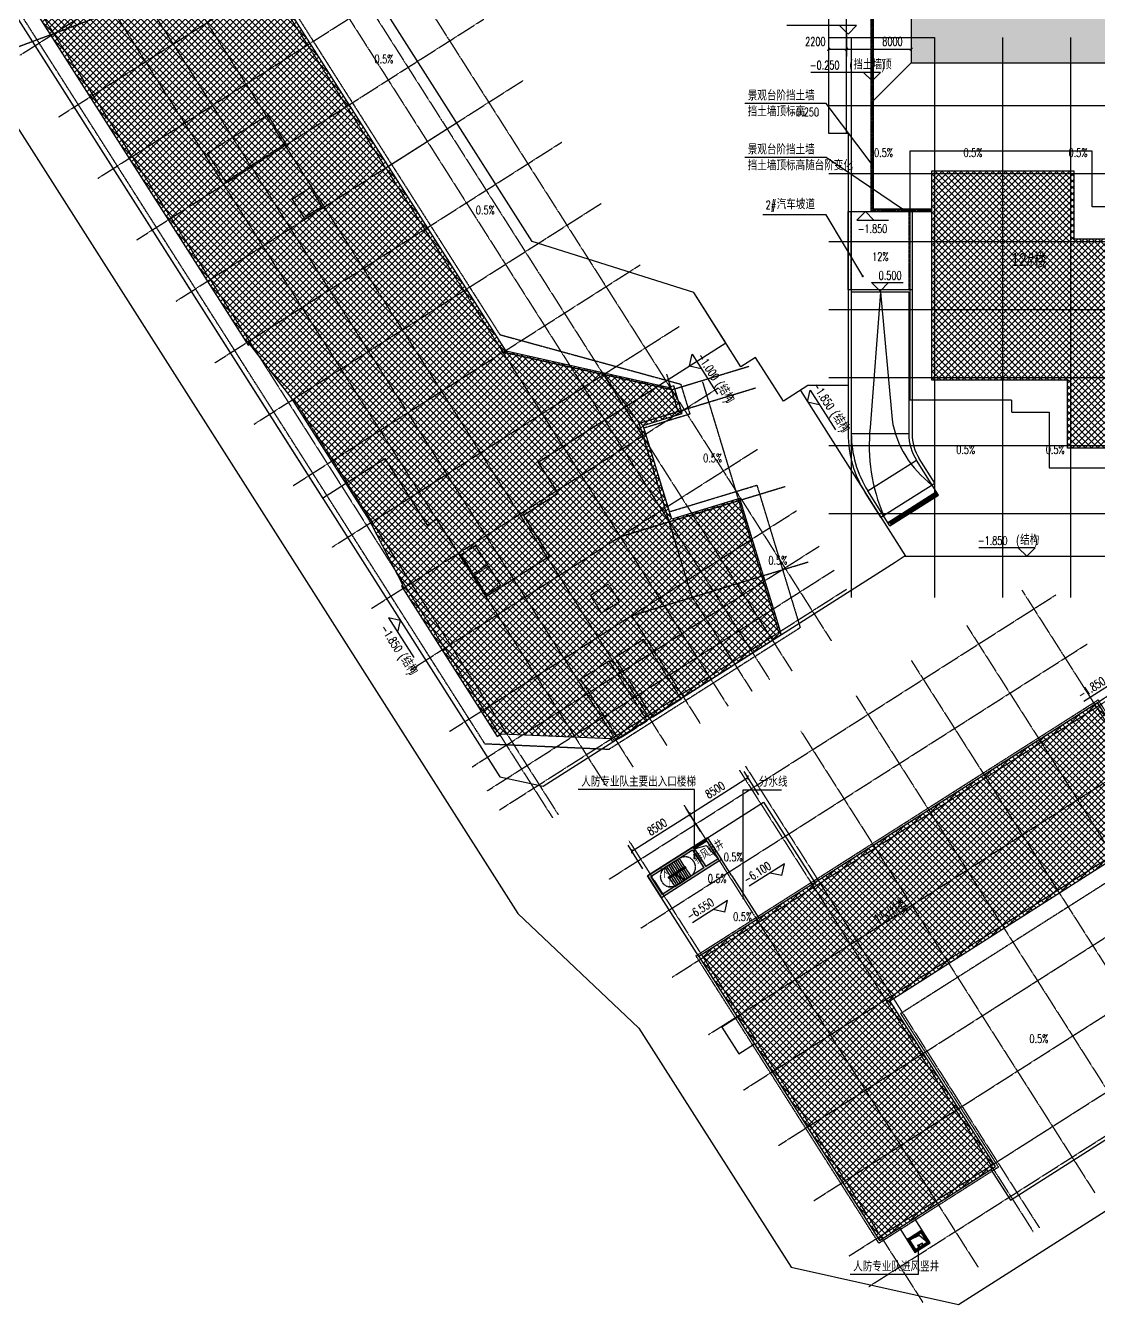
# Model space of a CAD drawing. Extents: x -46296 to 410892, y -135666 to 238728.
# Drawn here: x 142911 to 275493, y -67731 to 90314 of the extents above; entities that cross this region are included whole.
import ezdxf

# ---------------------------------------------------------------- set-up
doc = ezdxf.new("R2010")
doc.units = 0
doc.header["$LTSCALE"] = 10
doc.header["$MEASUREMENT"] = 0
doc.linetypes.add('DASH', pattern=[0.35, 0.25, -0.1])
doc.linetypes.add('DOTE', pattern=[2.42, 2, -0.2, 0.02, -0.2])
for name, color, linetype in [('0 @ 1', 7, 'Continuous'), ('01-标注_尺寸', 124, 'Continuous'), ('01-标注_标高', 200, 'Continuous'), ('01-标注_符号', 200, 'Continuous'), ('02-TEXT_房间', 7, 'Continuous'), ('02-TEXT_标注', 130, 'Continuous'), ('05-填充_天正', 26, 'Continuous'), ('A-E_楼梯', 171, 'Continuous'), ('A-O_分水线', 127, 'Continuous'), ('A-TECH_结构', 21, 'Continuous'), ('A_AXIS-轴线', 36, 'DOTE'), ('A_STR-砼墙', 51, 'Continuous'), ('A_STR-砼柱', 51, 'Continuous'), ('M-建筑 地下室轮廓', 3, 'DASH'), ('PUB_HATCH', 8, 'Continuous'), ('看线', 241, 'Continuous')]:
    doc.layers.add(name, color=color, linetype=linetype)
doc.styles.add('_TCH_DIM', font='SIMPLEX', dxfattribs={"bigfont": 'GBCBIG'})
doc.styles.add('_TCH_DIM_T3', font='SIMPLEX', dxfattribs={"width": 0.705882, "bigfont": 'GBCBIG'})
doc.styles.add('_TCH_SPACE', font='ros.shx', dxfattribs={"width": 0.75, "height": 5, "bigfont": 'jd.shx'})
doc.styles.add('Arial', font='arial.ttf', dxfattribs={"width": 0.75, "height": 2.5})
doc.dimstyles.new('_TCH_ARCH&&350', dxfattribs={"dimtxt": 1041.25, "dimasz": 350, "dimexe": 875, "dimexo": 1050, "dimgap": 350, "dimtad": 1, "dimdec": 0, "dimzin": 0, "dimdsep": 46, "dimtxsty": '_TCH_DIM_T3', "dimblk": 'ARCHTICK', "dimcen": 0.09, "dimclrt": 7, "dimazin": 2, "dimtfac": 1, "dimtdec": 0, "dimtix": 1, "dimtmove": 2, "dimatfit": 3, "dimfxl": 0, "dimtolj": 1, "dimtzin": 0, "dimarcsym": 0})
pattern_1 = [(45, (0, 0), (-392.8862, 392.8862), []), (135, (0, 0), (-392.8862, -392.8862), [])]

# ---------------------------------------------------------------- blocks, each defined once
blk = doc.blocks.new('104 轴线$0$A$C769971AC')
for points in [[(-8100, 0), (-5500, 0), (-5500, -2600), (-8100, -2600)], [(0, 0), (8750, 0), (8750, -4200), (0, -4200)], [(-79600, -4400), (-75400, -4400), (-75400, -13200), (-79600, -13200)], [(-69200, -4800), (-66450, -4800), (-66450, -7400), (-69200, -7400)], [(8750, -5000), (0, -5000), (0, -9200), (8750, -9200)], [(-20900, -11300), (-18100, -11300), (-18100, -13400), (-20900, -13400)], [(-17900, -11300), (-15100, -11300), (-15100, -13400), (-17900, -13400)]]:
    blk.add_lwpolyline(points, close=True)
blk = doc.blocks.new('104 轴线')
for p, q in [((-209580, 103971), (-138782, -7334)), ((-214727, 100698), (-143645, -11054)), ((-217174, 99141), (-146376, -12164)), ((-222323, 95870), (-151523, -15438)), ((-239072, 65001), (-196208, 92265)), ((-229915, 91037), (-159117, -20268)), ((-234091, 88380), (-163293, -22925)), ((-237509, 86207), (-166711, -25099)), ((-234242, 57407), (-191378, 84671)), ((-244006, 82074), (-173208, -29231)), ((-229411, 49813), (-186548, 77078)), ((-224581, 42219), (-181717, 69484)), ((-139073, 67200), (-126000, 67200)), ((-136300, 67200), (-136300, -2001)), ((-126000, 67200), (-126000, -2001)), ((-117600, 67200), (-117600, -2001)), ((-109200, 67200), (-109200, -2001)), ((-219751, 34625), (-176887, 61890)), ((-139073, 58800), (13400, 58800)), ((-214921, 27031), (-172057, 54296)), ((-139073, 50400), (13400, 50400)), ((-210090, 19437), (-167227, 46702)), ((-139073, 42000), (13400, 42000)), ((-205260, 11843), (-162396, 39108)), ((-139073, 33600), (13400, 33600)), ((-200430, 4249), (-157566, 31514)), ((-157699, 21012), (-159093, 25597)), ((-158511, 23683), (-148966, 26585)), ((-195599, -3345), (-152736, 23920)), ((-162507, 19550), (-148156, 23913)), ((-145248, -6279), (-154653, 24656)), ((-139073, 25200), (13400, 25200)), ((-205196, 22550), (-172533, -28802)), ((-155969, -1954), (-162507, 19550)), ((-190769, -10938), (-147905, 16326)), ((-139073, 16800), (13400, 16800)), ((-164865, 5538), (-144456, 11743)), ((-185939, -18532), (-143075, 8732)), ((-139073, 8400), (13400, 8400)), ((-158456, -48930), (-73109, 5398)), ((-183148, -22920), (-140284, 4344)), ((-163452, -4229), (-141618, 2409)), ((-153945, -56016), (-61764, 2663)), ((-181272, -25869), (-138409, 1395)), ((-179767, -28236), (-136903, -972)), ((-115209, -1092), (-78883, -58157)), ((-166188, -36782), (-111041, -1677)), ((-155969, -1954), (-148582, -13568)), ((-163452, -4229), (-154940, -17612)), ((-149616, -62863), (-57436, -4184)), ((-149595, -62849), (-57415, -4171)), ((-122042, -5442), (-85716, -62507)), ((-162322, -42856), (-107174, -7751)), ((-145267, -69696), (-53086, -11017)), ((-145246, -69682), (-53065, -11004)), ((-128875, -9791), (-92549, -66856)), ((-135708, -14141), (-99382, -71206)), ((-142541, -18490), (-106215, -75556)), ((-140917, -76529), (-48736, -17850)), ((-140896, -76515), (-48715, -17837)), ((-150133, -23323), (-113808, -80389)), ((-149374, -22840), (-113048, -79905)), ((-136567, -83362), (-44387, -24683)), ((-136546, -83348), (-44366, -24670)), ((-156966, -27673), (-120641, -84738)), ((-134130, -87144), (-41949, -28466)), ((-163799, -32023), (-127474, -89088))]:
    blk.add_line(p, q)
for points in [[(-210236, 76869), (-239686, 65882)], [(-205387, 47258), (-203193, 48653), (-201798, 46460), (-201966, 46352), (-201778, 46057), (-203804, 44769), (-205387, 47258)], [(-158511, 23683), (-179356, 28320)], [(-166936, 25554), (-162507, 19550)], [(-184527, 3284), (-181414, -1610), (-179642, -483), (-182755, 4411), (-184527, 3284)], [(-168544, -1720), (-166351, -325), (-164955, -2519), (-167149, -3914), (-168544, -1720)]]:
    blk.add_lwpolyline(points)
at = {"layer": 'Defpoints'}
blk.add_lwpolyline([(13135, -2670), (19996, 9914), (18926, 200140), (-165691, 199501, 0.0648429), (-234306, 190322, 0.0648942), (-298282, 163874), (-300993, 152958), (-177498, -41043), (-162540, -55229), (-143745, -84755), (-123037, -89354), (13135, -2670)], format="xyb", close=True, dxfattribs=at)
at = {"rotation": 302.4591234524622}
blk.add_blockref('104 轴线$0$A$C769971AC', (-162003, -7159), dxfattribs=at)
blk = doc.blocks.new('_ArchTick')
at = {"color": 0, "linetype": 'ByBlock', "const_width": 0.4}
blk.add_lwpolyline([(-0.5, -0.5), (0.5, 0.5)], dxfattribs=at)
blk = doc.blocks.new('*D2027')
at = {"layer": '01-标注_尺寸', "color": 0, "lineweight": -2, "transparency": 16777216}
for p, q in [((244357, 89136), (244357, 86508)), ((252356, 89136), (252356, 86508)), ((244357, 87383), (252356, 87383))]:
    blk.add_line(p, q, dxfattribs=at)
at = {"layer": 'Defpoints', "color": 0, "transparency": 16777216}
for p in [(244357, 90186), (252356, 90186), (252356, 87383)]:
    blk.add_point(p, dxfattribs=at)
at = {"layer": '01-标注_尺寸', "color": 0, "lineweight": -2, "transparency": 16777216, "xscale": 350, "yscale": 350, "zscale": 350, "rotation": 180}
blk.add_blockref('_ArchTick', (244357, 87383), dxfattribs=at)
at = {"layer": '01-标注_尺寸', "color": 0, "lineweight": -2, "transparency": 16777216, "xscale": 350, "yscale": 350, "zscale": 350}
blk.add_blockref('_ArchTick', (252356, 87383), dxfattribs=at)
at = {"layer": '01-标注_尺寸', "color": 7, "transparency": 16777216, "insert": (250038, 88345), "char_height": 1041.2, "attachment_point": 5, "style": '_TCH_DIM_T3'}
blk.add_mtext('\\A1;8000', dxfattribs=at)
blk = doc.blocks.new('*D2028')
at = {"layer": '01-标注_尺寸', "color": 0, "lineweight": -2, "transparency": 16777216}
for p, q in [((242156, 89136), (242156, 86508)), ((244357, 89136), (244357, 86508)), ((242156, 87383), (244357, 87383))]:
    blk.add_line(p, q, dxfattribs=at)
at = {"layer": 'Defpoints', "color": 0, "transparency": 16777216}
for p in [(242156, 90186), (244357, 90186), (244357, 87383)]:
    blk.add_point(p, dxfattribs=at)
at = {"layer": '01-标注_尺寸', "color": 0, "lineweight": -2, "transparency": 16777216, "xscale": 350, "yscale": 350, "zscale": 350, "rotation": 180}
blk.add_blockref('_ArchTick', (242156, 87383), dxfattribs=at)
at = {"layer": '01-标注_尺寸', "color": 0, "lineweight": -2, "transparency": 16777216, "xscale": 350, "yscale": 350, "zscale": 350}
blk.add_blockref('_ArchTick', (244357, 87383), dxfattribs=at)
at = {"layer": '01-标注_尺寸', "color": 7, "transparency": 16777216, "insert": (240511, 88345), "char_height": 1041.2, "attachment_point": 5, "style": '_TCH_DIM_T3'}
blk.add_mtext('\\A1;2200', dxfattribs=at)
blk = doc.blocks.new('*D2039')
at = {"layer": '01-标注_尺寸', "color": 0, "lineweight": -2, "transparency": 16777216}
for p, q in [((217829, -11729), (225000, -7164)), ((226375, -9325), (224530, -6426)), ((219204, -13890), (217359, -10991))]:
    blk.add_line(p, q, dxfattribs=at)
at = {"layer": 'Defpoints', "color": 0, "transparency": 16777216}
for p in [(225000, -7164), (226939, -10211), (219768, -14775)]:
    blk.add_point(p, dxfattribs=at)
at = {"layer": '01-标注_尺寸', "color": 0, "lineweight": -2, "transparency": 16777216, "xscale": 350, "yscale": 350, "zscale": 350}
for p, rotation in [((225000, -7164), 32.47874068059249), ((217829, -11729), 212.4787406805925)]:
    blk.add_blockref('_ArchTick', p, dxfattribs=dict(at, rotation=rotation))
at = {"layer": '01-标注_尺寸', "color": 7, "transparency": 16777216, "insert": (220947, -8712), "char_height": 1041.2, "attachment_point": 5, "rotation": 32.47874, "style": '_TCH_DIM_T3'}
blk.add_mtext('\\A1;8500', dxfattribs=at)
blk = doc.blocks.new('*D2040')
at = {"layer": '01-标注_尺寸', "color": 0, "lineweight": -2, "transparency": 16777216}
for p, q in [((225000, -7164), (232170, -2600)), ((233546, -4761), (231700, -1862)), ((226375, -9325), (224530, -6426))]:
    blk.add_line(p, q, dxfattribs=at)
at = {"layer": 'Defpoints', "color": 0, "transparency": 16777216}
for p in [(232170, -2600), (234109, -5647), (226939, -10211)]:
    blk.add_point(p, dxfattribs=at)
at = {"layer": '01-标注_尺寸', "color": 0, "lineweight": -2, "transparency": 16777216, "xscale": 350, "yscale": 350, "zscale": 350}
for p, rotation in [((232170, -2600), 32.47874068059253), ((225000, -7164), 212.4787406805925)]:
    blk.add_blockref('_ArchTick', p, dxfattribs=dict(at, rotation=rotation))
at = {"layer": '01-标注_尺寸', "color": 7, "transparency": 16777216, "insert": (228118, -4148), "char_height": 1041.2, "attachment_point": 5, "rotation": 32.47874, "style": '_TCH_DIM_T3'}
blk.add_mtext('\\A1;8500', dxfattribs=at)
blk = doc.blocks.new('_FZH')
blk.add_lwpolyline([(-0.5, -0.5), (0.5, -0.5), (0.5, 0.5), (-0.5, 0.5)], close=True)
at = {"layer": 'PUB_HATCH'}
blk.add_solid([(-0.5, -0.5), (0.5, -0.5), (-0.5, 0.5), (0.5, 0.5)], dxfattribs=at)

msp = doc.modelspace()

# ---------------------------------------------------------------- hatches: boundary and pattern name
at = {"layer": '05-填充_天正'}
h = msp.add_hatch(dxfattribs=at)
h.set_pattern_fill('ANSI37', color=256, scale=350)
h.set_pattern_definition(pattern_1)
h.paths.add_polyline_path([(143001.2, 93888.2), (170405.3, 50827.8), (170599.6, 50951.4), (175676.6, 44344), (176079.2, 43770.5), (185364.1, 29173.2), (185712.9, 28565.4), (189545, 21166.1), (189350.7, 21042.5), (201184.9, 2437.3), (201709.9, 2771.3), (215206.6, 2192.9), (215458, 1797.7), (236304.8, 15057.7), (236063.3, 15852.2), (231193.2, 31870.4), (230631.7, 31699.7), (230619.2, 31695.9), (222773.8, 29310.6), (219248.2, 40906.5), (224057.4, 42366.5), (223012.1, 45805), (222341, 45601), (202300.9, 50058.8), (168361.5, 103417), (167596.2, 103129.4), (143778.3, 94180.2)])
h = msp.add_hatch(dxfattribs=at)
h.set_pattern_fill('ANSI37', color=256, scale=350)
h.set_pattern_definition(pattern_1)
h.paths.add_polyline_path([(254906.4, 72372.8), (272456.4, 72372.8), (272456.4, 63972.8), (289206.4, 63972.8), (289206.4, 38072.8), (271656.4, 38072.8), (271656.4, 46472.8), (254906.4, 46472.8)])
h = msp.add_hatch(dxfattribs=at)
h.set_pattern_fill('ANSI37', color=256, scale=350)
h.set_pattern_definition(pattern_1)
edge = h.paths.add_edge_path()
edge.add_line((275585.1, 6293.3), (275370.3, 6630.8))
edge.add_line((275370.3, 6630.8), (226104.8, -24729.7))
edge.add_line((226104.8, -24729.7), (248443.8, -59822.9))
edge.add_line((248443.8, -59822.9), (262784.7, -50694))
edge.add_line((262784.7, -50694), (249734.6, -30192.9))
edge.add_line((249734.6, -30192.9), (284659, -7961.3))
edge.add_line((284659, -7961.3), (275388.4, 6642.3))
for points in [[(227099.9, -10464), (227191.9, -10049.8), (225293.8, -11258), (225401.2, -11426.8), (225581.4, -11430.6)], [(227191.9, -10049.8), (227099.9, -10464), (228496.1, -12657.3), (228910.3, -12749.3)], [(225401.2, -11426.8), (225293.8, -11258), (219768.3, -14775.3), (220182.5, -14867.3), (225328.4, -11591.7)], [(225401.2, -11426.8), (225328.4, -11591.7), (226724.5, -13785), (226904.8, -13788.8), (226977.6, -13623.9), (225581.4, -11430.6)], [(226904.8, -13788.8), (226724.5, -13785), (221578.7, -17060.6), (221486.7, -17474.8), (227012.2, -13957.5)], [(228910.3, -12749.3), (228496.1, -12657.3), (226977.6, -13623.9), (226904.8, -13788.8), (227012.2, -13957.5)], [(220182.5, -14867.3), (219768.3, -14775.3), (221486.7, -17474.8), (221578.7, -17060.6)], [(252689.6, -61090.9), (252900.5, -60956.6), (252148.7, -59775.6), (251937.8, -59909.8)], [(252014.4, -59564.7), (252148.7, -59775.6), (253582.8, -58862.7), (253659.4, -58517.6)], [(254468.8, -60254.6), (254334.6, -60043.7), (252900.5, -60956.6), (253034.7, -61167.5)], [(254334.6, -60043.7), (254545.5, -59909.5), (253659.4, -58517.6), (253582.8, -58862.7)]]:
    msp.add_hatch(color=256, dxfattribs=at).paths.add_polyline_path(points)
at = {"layer": 'A-TECH_结构'}
h = msp.add_hatch(dxfattribs=at)
h.set_pattern_fill('ANSI31', color=256, scale=100, angle=77.362729)
h.set_pattern_definition([(122.362729, (1016600.91, 43003.98), (-134.092363, -84.975294), [])])
h.paths.add_polyline_path([(255732.4, 32298.2), (255464.7, 32720.5), (249509.8, 28946.8), (249777.4, 28524.5)])
at = {"layer": '看线'}
h = msp.add_hatch(dxfattribs=at)
h.set_pattern_fill('砂灰土', color=256, scale=500)
h.set_pattern_definition([(37.5, (0, 0), (-62.9934, 1926.824), [0, -1520, 0, -1700, 0, -1625]), (7.5, (0, 0), (1769.777, 2822.146), [0, -820, 0, -1370, 0, -525]), (327.5, (-1230, 0), (3114.142, 5.659), [0, -500, 0, -1800, 0, -2350]), (317.5, (-1230, 0), (3006.127, 877.676), [0, -250, 0, -1180, 0, -1350])])
h.paths.add_polyline_path([(240808.3, 115942.5), (252356.4, 109930.9), (252356.4, 85722.8), (342456.4, 85722.8), (342456.4, 149322.8), (325467.5, 149322.8), (272530.4, 176880.1)])
h = msp.add_hatch(dxfattribs=at)
h.set_pattern_fill('ANSI31', color=256, scale=100)
h.set_pattern_definition([(45, (0, 0), (-112.2532, 112.2532), [])])
h.paths.add_polyline_path([(227627.7, 119534.7), (227317.3, 119696.3), (225424, 116059.3), (247356.4, 104642), (247356.4, 67326.8), (254906.4, 67326.8), (254906.4, 67626.8), (247656.4, 67626.8), (247656.4, 104824.1), (225872.9, 116163.9)])

# ---------------------------------------------------------------- linework, layer by layer
at = {"layer": '01-标注_标高'}
for p, q in [((245606.8, 90303.9), (236986.7, 90303.9)), ((244556.8, 89253.9), (243506.8, 90303.9)), ((244556.8, 89253.9), (245606.8, 90303.9)), ((248568.8, 84531.1), (239948.8, 84531.1)), ((247518.8, 83481.1), (246468.8, 84531.1)), ((247518.8, 83481.1), (248568.8, 84531.1)), ((246693.6, 67326.8), (245643.6, 66276.8)), ((246693.6, 67326.8), (247743.6, 66276.8)), ((245643.6, 66276.8), (249565.3, 66276.8)), ((248506.5, 57494.7), (247456.5, 58544.7)), ((247456.5, 58544.7), (251378.2, 58544.7)), ((248506.5, 57494.7), (249556.5, 58544.7)), ((224947.1, 48247.3), (225269.6, 49696.8)), ((225269.6, 49696.8), (228403.8, 44769.3)), ((224947.1, 48247.3), (226396.6, 47924.9)), ((239549.3, 43826), (239871.7, 45275.5)), ((239871.7, 45275.5), (243005.9, 40348.1)), ((239549.3, 43826), (240998.8, 43503.6)), ((267692.7, 25772.8), (260708.1, 25772.8)), ((266642.7, 24722.8), (265592.7, 25772.8)), ((266642.7, 24722.8), (267692.7, 25772.8)), ((189200.8, 16806.4), (187751.3, 17128.9)), ((187751.3, 17128.9), (190885.5, 12201.4)), ((189200.8, 16806.4), (188878.3, 15357)), ((279569, 10548.2), (273676.9, 6797.6)), ((236681.9, -13287.6), (232348.8, -16045.9)), ((236360, -14737.2), (236681.9, -13287.6)), ((236360, -14737.2), (234910.4, -14415.3)), ((229642.5, -17793.9), (225309.4, -20552.2)), ((229320.6, -19243.5), (227871, -18921.6)), ((229320.6, -19243.5), (229642.5, -17793.9))]:
    msp.add_line(p, q, dxfattribs=at)
at = {"layer": '01-标注_符号'}
for p, q in [((241844.1, 80693.4), (231789.6, 80693.4)), ((247543.5, 73133.1), (241844.1, 80693.4)), ((241844.1, 74027.4), (231789.6, 74027.4)), ((251281.4, 67626.8), (241844.1, 74027.4)), ((241844.1, 66908.2), (234003.4, 66908.2)), ((246361.1, 59347.9), (241844.1, 66908.2)), ((225583, -4099.4), (211210.9, -4099.4)), ((225583, -12575.7), (225583, -4099.4)), ((231610.4, -17550.2), (231610.4, -4123.4)), ((231610.4, -4123.4), (236328.5, -4123.4)), ((253230, -60429.7), (253230, -64015.8)), ((253230, -64015.8), (244816.1, -64015.8))]:
    msp.add_line(p, q, dxfattribs=at)
for points in [[(187030.4, 87009.5, 0, 0, 0), (182951.2, 93919.3, 280, 0, 0), (182417.4, 94823.5, 0, 0, 0)], [(248956, 75495.6, 0, 0, 0), (248956, 79372.8, 280, 0, 0), (248956, 80422.8, 0, 0, 0)], [(260013.2, 75495.6, 0, 0, 0), (260013.2, 79372.8, 280, 0, 0), (260013.2, 80422.8, 0, 0, 0)], [(272996, 75495.6, 0, 0, 0), (272996, 79372.8, 280, 0, 0), (272996, 80422.8, 0, 0, 0)], [(199958.4, 66684.7, 0, 0, 0), (204487.4, 60061, 280, 0, 0), (205080.1, 59194.2, 0, 0, 0)], [(248478.6, 62639, 0, 0, 0), (248478.6, 63889.5, 280, 0, 0), (248478.6, 64939.5, 0, 0, 0)], [(229338.4, 37079.8, 0, 0, 0), (235962.1, 41608.8, 280, 0, 0), (236828.9, 42201.5, 0, 0, 0)], [(259114.5, 37023.3, 0, 0, 0), (259114.5, 29673.3, 280, 0, 0), (259114.5, 28623.3, 0, 0, 0)], [(270170.7, 37023.3, 0, 0, 0), (270170.7, 29673.3, 280, 0, 0), (270170.7, 28623.3, 0, 0, 0)], [(237388.9, 24423.2, 0, 0, 0), (244012.6, 28952.2, 280, 0, 0), (244879.3, 29544.9, 0, 0, 0)], [(231877.1, -12252.4, 0, 0, 0), (234731.3, -10446.5, 280, 0, 0), (235618.6, -9885.1, 0, 0, 0)], [(222180, -14336.6, 0, 0, 0), (224769.9, -12688.1, 0, 0, 0), (225494.8, -13826.9, 0, 0, 0), (224870.5, -14224.3, 240, 0, 0), (224111.3, -14707.6, 0, 0, 0)], [(222905, -15475.5, 0, 0, 0), (223132.8, -15330.5, 240, 0, 0), (223892, -14847.2, 0, 0, 0)], [(226920.2, -15303.3, 0, 0, 0), (224626.8, -16889.5, 280, 0, 0), (223763.2, -17486.8, 0, 0, 0)], [(230058.3, -20021.3, 0, 0, 0), (227764.9, -21607.5, 280, 0, 0), (226901.3, -22204.8, 0, 0, 0)], [(231720.3, -34016.8, 0, 0, 0), (230876.7, -34553.8, 280, 0, 0), (229991, -35117.7, 0, 0, 0)], [(268342.3, -35733.7, 0, 0, 0), (271244.4, -40565.8, 280, 0, 0), (271785, -41466, 0, 0, 0)], [(253242.5, -57864.1, 0, 0, 0), (252623.8, -58258, 280, 0, 0), (251738, -58821.8, 0, 0, 0)]]:
    msp.add_lwpolyline(points, format="xyseb", dxfattribs=at)
at = {"layer": '01-标注_符号', "const_width": 140}
for points in [[(247585.6, 73077.2, 1), (247501.3, 73189, 1)], [(251339.3, 67587.5, 1), (251223.5, 67666.1, 1)], [(246397, 59287.8, 1), (246325.2, 59408, 1)], [(225583, -12645.7, 1), (225583, -12505.7, 1)], [(231610.4, -17620.2, 1), (231610.4, -17480.2, 1)], [(253230, -60359.7, 1), (253230, -60499.7, 1)]]:
    msp.add_lwpolyline(points, format="xyb", close=True, dxfattribs=at)
at = {"layer": 'A-E_楼梯'}
for p, q in [((223708.6, -12622.7), (221954, -13739.7)), ((224379.9, -13677.2), (223708.6, -12622.7)), ((222625.2, -14794.2), (221954, -13739.7)), ((222844.5, -14654.5), (222173.3, -13600.1)), ((222323, -14915.4), (224398.2, -13594.4)), ((223063.9, -14514.9), (222392.6, -13460.4)), ((222405.9, -14933.8), (224379.9, -13677.2)), ((224516.4, -13780), (222441.2, -15101)), ((224433.6, -13761.6), (222459.6, -15018.1)), ((223283.2, -14375.3), (222611.9, -13320.8)), ((224379.9, -13677.2), (222625.2, -14794.2)), ((223502.5, -14235.7), (222831.3, -13181.2)), ((223721.9, -14096.1), (223050.6, -13041.6)), ((223190.9, -14552.6), (224433.6, -13761.6)), ((223941.2, -13956.5), (223269.9, -12902)), ((224160.5, -13816.8), (223489.3, -12762.4)), ((223775.6, -14180.4), (224420.2, -15193.2)), ((223994.9, -14040.8), (224666.1, -15095.3)), ((224214.2, -13901.2), (224885.5, -14955.7)), ((224379.9, -13677.2), (224433.6, -13761.6)), ((224398.2, -13594.4), (224516.4, -13780)), ((224433.6, -13761.6), (225104.8, -14816.1)), ((222441.2, -15101), (222323, -14915.4)), ((222459.6, -15018.1), (222405.9, -14933.8)), ((222459.6, -15018.1), (223093.4, -14614.6)), ((222459.6, -15018.1), (223130.8, -16072.6)), ((222625.2, -14794.2), (222678.9, -14878.5)), ((222678.9, -14878.5), (223350.1, -15933)), ((222898.2, -14738.9), (223569.5, -15793.4)), ((223093.4, -14614.6), (223667.5, -14913.7)), ((223130.8, -16072.6), (224373.5, -15281.6)), ((223144.1, -14641), (223788.8, -15653.8)), ((223190.9, -14552.6), (223737.5, -14837.4)), ((223336.9, -14459.7), (223497.9, -14712.6)), ((223556.2, -14320), (223959.1, -14952.9)), ((223605.3, -14881.3), (224008.1, -15514.2)), ((223667.5, -14913.7), (223788.1, -14782.2)), ((223788.1, -14782.2), (223752.9, -15048.9)), ((223752.9, -15048.9), (223879.1, -14911.2)), ((223809.2, -14987.5), (224373.5, -15281.6)), ((223879.1, -14911.2), (224470.9, -15219.6)), ((224066.5, -15121.6), (224227.5, -15374.5)), ((224470.9, -15219.6), (225104.8, -14816.1))]:
    msp.add_line(p, q, dxfattribs=at)
at = {"layer": 'A-E_楼梯', "linetype": 'DASH'}
for centre, start, end in [((224406.7, -13719.4), 302.479184, 122.498661), ((222652.4, -14836.1), 122.459707, 302.479184)]:
    msp.add_arc(centre, 1300, start, end, dxfattribs=at)
at = {"layer": 'A-O_分水线'}
for p, q in [((252356.4, 85722.8), (247656.4, 81022.8)), ((187747.2, 72939.6), (196184.9, 78306.5)), ((252456.2, 55222.8), (254906.4, 55222.8)), ((238656.8, 45234.4), (251655.1, 24722.8)), ((230198.6, -14774.2), (228909.8, -12749.6)), ((230198.6, -14774.2), (233528.4, -20004.1))]:
    msp.add_line(p, q, dxfattribs=at)
at = {"layer": 'A-TECH_结构', "linetype": 'DASH'}
for p, q in [((244956.6, 57672.8), (244956.6, 67326.8)), ((252056.4, 67326.8), (252056.4, 57672.8))]:
    msp.add_line(p, q, dxfattribs=at)
at = {"layer": 'A-TECH_结构'}
for p, q in [((244556.2, 57672.8), (244556.2, 39871.3)), ((244956.2, 57372.8), (244956.2, 39871.3)), ((252056.4, 57372.8), (244956.2, 57372.8)), ((252056.2, 57372.8), (252056.2, 39871.3)), ((252456.2, 57672.8), (252456.2, 44022.8)), ((252456.2, 44022.8), (252456.2, 39871.3)), ((252055.1, 39871.3), (244956.7, 39871.3)), ((247005.3, 32805.5), (253002.5, 36606)), ((255733.3, 32298.8), (253003.7, 36606.1)), ((255268.3, 33779.9), (253341.6, 36820.2)), ((248595.3, 29551.2), (255268.3, 33779.9)), ((248595.3, 29551.2), (246668.6, 32591.5)), ((249736.1, 28498.3), (247006.5, 32805.6)), ((249467.5, 28920), (255464.7, 32720.5)), ((249736.1, 28498.3), (255733.3, 32298.8))]:
    msp.add_line(p, q, dxfattribs=at)
at = {"layer": 'A-TECH_结构', "color": 8, "linetype": 'DASH', "ltscale": 5}
for points in [[(225000.7, 42289.6), (219302.2, 40557.1), (222443.7, 30224.1), (233280.5, 33518.8), (238640, 15891), (214990.7, 848.4), (199690.3, 1527.3), (140995.4, 93805), (168485.7, 104060.1), (201522.8, 52120.5), (223871.7, 46002.9)], [(264756.4, 44072.8), (264756.4, 42522.8), (269406.4, 42522.8), (269406.4, 35672.8), (291606.4, 35672.8), (291606.4, 66372.8), (279386.4, 66372.8), (279386.4, 67922.8), (274706.4, 67922.8), (274706.4, 74772.8), (252206.4, 74772.8), (252206.4, 44072.8)], [(225759.7, -24653), (275447, 6975.9), (285972.1, -9558.4), (251047.5, -31789.9), (263129.9, -50770.6), (248367.2, -60168)]]:
    msp.add_lwpolyline(points, close=True, dxfattribs=at)
at = {"layer": 'A-TECH_结构'}
for points in [[(143001.2, 93888.2), (170405.3, 50827.8), (170599.6, 50951.4), (175676.6, 44344), (176079.2, 43770.5), (185364.1, 29173.2), (185712.9, 28565.4), (189545, 21166.1), (189350.7, 21042.5), (201184.9, 2437.3), (201709.9, 2771.3), (215206.6, 2192.9), (215458, 1797.7), (236304.8, 15057.7), (236063.3, 15852.2), (236063.3, 15852.2), (231193.2, 31870.4), (230631.7, 31699.7), (230619.2, 31695.9), (222773.8, 29310.6), (219248.2, 40906.5), (224057.4, 42366.5), (223012.1, 45805), (222341, 45601), (202300.9, 50058.8), (168361.5, 103417)], [(254906.4, 72372.8), (272456.4, 72372.8), (272456.4, 63972.8), (289206.4, 63972.8), (289206.4, 38072.8), (271656.4, 38072.8), (271656.4, 46472.8), (254906.4, 46472.8), (254906.4, 72372.8)], [(248556.2, 57372.8), (247279.1, 40657.4)], [(248556.2, 57372.8), (249990, 41611.3)], [(275585.1, 6293.3), (275370.3, 6630.8), (226104.8, -24729.7), (248443.8, -59822.9), (262784.7, -50694), (249734.6, -30192.9), (284659, -7961.3), (275388.4, 6642.3)], [(225581.4, -11430.6), (227017.5, -11030), (228496.1, -12657.3)]]:
    msp.add_lwpolyline(points, dxfattribs=at)
for points in [[(252456.4, 67326.8), (252456.4, 57672.8), (244556.6, 57672.8), (244556.6, 67326.8)], [(252900.5, -60956.6), (254334.6, -60043.7), (253582.8, -58862.7), (252148.7, -59775.6)], [(252900.5, -60956.6), (254334.6, -60043.7), (253355, -59207.9), (252148.7, -59775.6)]]:
    msp.add_lwpolyline(points, close=True, dxfattribs=at)
for centre, radius, start, end in [((262351.6, 43662.4), 12530.6, 189.421323, 233.683653), ((258156.2, 39871.3), 13600, 180, 212.362728), ((258156.2, 39871.3), 13200, 180, 212.362728), ((269536, 38465.8), 22364.6, 174.376331, 202.894191), ((258156.2, 39871.3), 6100, 180, 212.362728), ((258156.2, 39871.3), 5700, 180, 212.362728)]:
    msp.add_arc(centre, radius, start, end, dxfattribs=at)
at = {"layer": 'A_STR-砼墙'}
for p, q in [((247656.4, 104824.1), (247656.4, 67326.8)), ((244356.8, 77021.2), (244356.8, 103103.3)), ((247656.4, 67626.8), (254906.4, 67626.8)), ((227191.9, -10049.8), (225293.8, -11258)), ((227099.9, -10464), (225581.4, -11430.6)), ((227099.9, -10464), (228496.1, -12657.3)), ((227191.9, -10049.8), (228910.3, -12749.3)), ((225293.8, -11258), (219768.3, -14775.3)), ((225328.4, -11591.7), (220182.5, -14867.3)), ((225328.4, -11591.7), (226724.5, -13785)), ((225581.4, -11430.6), (226977.6, -13623.9)), ((227012.2, -13957.5), (221486.7, -17474.8)), ((226724.5, -13785), (221578.7, -17060.6)), ((228496.1, -12657.3), (226977.6, -13623.9)), ((228910.3, -12749.3), (227012.2, -13957.5)), ((219768.3, -14775.3), (221486.7, -17474.8)), ((220182.5, -14867.3), (221578.7, -17060.6)), ((251937.8, -59909.8), (252689.6, -61090.9)), ((252014.4, -59564.7), (253659.4, -58517.6)), ((252148.7, -59775.6), (253582.8, -58862.7)), ((252148.7, -59775.6), (252900.5, -60956.6)), ((252900.5, -60956.6), (254334.6, -60043.7)), ((254334.6, -60043.7), (253582.8, -58862.7)), ((254545.5, -59909.5), (253659.4, -58517.6)), ((253034.7, -61167.5), (254468.8, -60254.6))]:
    msp.add_line(p, q, dxfattribs=at)
msp.add_lwpolyline([(240808.3, 115942.5), (252356.4, 109930.9), (252356.4, 109930.9), (252356.4, 85722.8), (342456.4, 85722.8), (342456.4, 149322.8), (325467.5, 149322.8), (272530.4, 176880.1)], close=True, dxfattribs=at)
for points in [[(140665.5, 120501.3), (146993.8, 124526.5), (162301.2, 134263), (210373.7, 109238.1), (210934.5, 108946.1), (214034.4, 107332.4), (222488, 111725.3), (222488, 111725.3), (222488, 111725.3), (242156.4, 101486.6), (242156.4, 77021.2), (244556.8, 77021.2), (244556.4, 45822.8), (239581.8, 45822.8), (236558.4, 43899.6), (233123.5, 49299.8), (231309.4, 48145.9), (225479.6, 57311.2), (205528.1, 63617.6), (173949.5, 113264.1), (173364.7, 114183.6), (171358.9, 117337), (140423.4, 105175.4)], [(179597.2, 31904.8), (187317.7, 36815.6), (192550.5, 28588.9), (193689.5, 29313.5), (196561, 24799.1), (196561.2, 24799.3), (199781.4, 19736.6), (207670.4, 24754.6), (204450.3, 29817.3), (208711.3, 32527.6), (206269.3, 36366.9), (229430.9, 51099.2), (225479.6, 57311.2), (205528.1, 63617.6), (171358.9, 117337), (140423.4, 105175.4), (140533.2, 104896.2), (134642.6, 102580.6), (179543.5, 31989.2)], [(247356.4, 104642), (247356.4, 67326.8), (254906.4, 67326.8)], [(134642.6, 102580.6), (201503.1, -2534.7), (206873, -3662.9), (250371.1, 24004.8), (250371.1, 24004.8), (251501.5, 24722.8), (280106.4, 24722.8)], [(282076.8, 10899.9), (226104.8, -24729.7), (230884.1, -32237.6), (228943.8, -33472.7), (231038.1, -36762.7), (232978.4, -35527.6), (248443.8, -59822.9), (250890.8, -58265.2), (252824, -61302), (254679.9, -60120.6), (252746.7, -57083.8), (262194.2, -51069.9), (264610.7, -54866), (337834, -8255)]]:
    msp.add_lwpolyline(points, dxfattribs=at)
at = {"layer": 'A_STR-砼墙', "color": 4}
for points in [[(253828.4, -60365.9), (253694.2, -60155), (253272.4, -60423.5), (253406.6, -60634.4)], [(253811.5, -60376.7), (253688, -60182.6), (253300, -60429.7), (253423.5, -60623.7)]]:
    msp.add_lwpolyline(points, dxfattribs=at)
at = {"layer": 'M-建筑 地下室轮廓', "color": 2, "linetype": 'ByBlock', "ltscale": 0.5}
msp.add_lwpolyline([(226104.8, -24729.7), (219768.3, -14775.3), (227191.9, -10049.8), (234109.3, -5646.5), (240445.8, -15600.8)], dxfattribs=at)
at = {"layer": '看线'}
msp.add_lwpolyline([(227627.7, 119534.7), (227317.3, 119696.3), (225424, 116059.3), (247356.4, 104642), (247356.4, 67326.8), (254906.4, 67326.8), (254906.4, 67626.8), (247656.4, 67626.8), (247656.4, 104824.1), (225872.9, 116163.9), (227627.7, 119534.7)], dxfattribs=at)

# ---------------------------------------------------------------- block references
at = {"layer": 'A_AXIS-轴线'}
msp.add_blockref('104 轴线', (381256.4, 21622.8), dxfattribs=at)
at = {"layer": 'A_STR-砼柱'}
for p, xscale, yscale, zscale, rotation in [((251976.1, -59737.3), 249.9999999999924, 249.9999999999924, 249.9999999999924, 302.479209518166), ((254507.1, -60082.1), 249.9999999999924, 249.9999999999924, 249.9999999999924, 302.479209518166), ((252862.1, -61129.2), 249.9999999999986, 249.9999999999986, 249.9999999999986, 302.479209518165)]:
    msp.add_blockref('_FZH', p, dxfattribs=dict(at, xscale=xscale, yscale=yscale, zscale=zscale, rotation=rotation))

# ---------------------------------------------------------------- texts
at = {"layer": '0 @ 1', "style": 'Arial', "width": 0.75}
for s, rotation, p in [('12#楼', 359.360823, (264727.9, 60611.3)), ('15#楼', 31.943328, (248342.4, -21162.5))]:
    msp.add_text(s, height=1600, rotation=rotation, dxfattribs=at).set_placement(p)
at = {"layer": '02-TEXT_房间', "style": '_TCH_SPACE', "width": 0.75}
msp.add_text('排风竖井', height=1041.86, rotation=32.479186, dxfattribs=at).set_placement((225924.5, -13337.1))
at = {"layer": '02-TEXT_标注', "style": '_TCH_DIM', "width": 0.705882}
for s, p in [('0.5%', (186027.2, 85651.8)), ('-0.250', (237317.8, 79100.9)), ('0.5%', (247766, 74086.9)), ('0.5%', (258823.2, 74086.9)), ('0.5%', (271806, 74086.9)), ('0.5%', (198560.9, 66988)), ('2#', (234370.9, 67622.7)), ('-1.850', (245750.3, 64684.3)), ('12%', (247533.6, 61230.2)), ('0.500', (248333.2, 58912.2)), ('0.5%', (257924.5, 37390.8)), ('0.5%', (268980.7, 37390.8)), ('0.5%', (226655.1, 36351.7)), ('0.5%', (234705.5, 23695.1)), ('0.5%%%', (229186.6, -12969.5)), ('0.5%%%', (227222.5, -15614.9)), ('0.5%%%', (230360.6, -20332.9)), ('0.5%', (266963.1, -35418.7))]:
    msp.add_text(s, height=1041.25, dxfattribs=at).set_placement(p)
for s, height, rotation, p in [('-0.250', 1041.25, 359.999979, (239843.8, 84898.6)), ('(', 1041.2, 359.999979, (244726.3, 84898.6)), (')', 1041.2, 359.999979, (248656.7, 84898.6)), ('-1.000', 1041.25, 302.459123, (225861.2, 49422.5)), ('(', 1041.2, 302.459123, (228096.6, 45908.2)), ('-1.850', 1041.25, 302.459123, (240113.8, 45788.6)), (')', 1041.2, 302.459123, (229282.8, 44043.3)), ('(', 1041.2, 302.459123, (242349.2, 42274.3)), (')', 1041.2, 302.459123, (243535.4, 40409.4)), ('-1.850', 1041.25, 359.999979, (260603.1, 26140.3)), ('(', 1041.2, 359.999979, (265324.6, 26140.3)), (')', 1041.2, 359.999979, (267534.8, 26140.3)), ('-1.850', 1041.25, 302.459123, (186715.3, 15819.3)), ('(', 1041.2, 302.459123, (188950.6, 12305)), (')', 1041.2, 302.459123, (190136.8, 10440)), ('-1.850', 1041.25, 32.479208, (273391, 7051.2)), ('-6.100', 1041.25, 32.479208, (232062.9, -15792.3)), ('-6.550', 1041.25, 32.479208, (225023.5, -20298.5))]:
    msp.add_text(s, height=height, rotation=rotation, dxfattribs=at).set_placement(p)
at = {"layer": '02-TEXT_标注', "style": '_TCH_DIM'}
for s, rotation, p in [('挡土墙顶', 359.999979, (245216.3, 84898.6)), ('结构', 302.459123, (228359.6, 45494.7)), ('结构', 302.459123, (242612.2, 41860.8)), ('结构', 359.999979, (265814.6, 26140.3)), ('结构', 302.459123, (189213.6, 11891.5))]:
    msp.add_text(s, height=1181.56, rotation=rotation, dxfattribs=at).set_placement(p)
for s, height, p in [('景观台阶挡土墙', 1181.56, (232157.1, 81060.9)), ('挡土墙顶标高', 1181.56, (232157.1, 79100.9)), ('景观台阶挡土墙', 1181.56, (232157.1, 74394.9)), ('挡土墙顶标高随台阶变化', 1181.56, (232157.1, 72434.9)), ('汽车坡道', 1181.56, (235735.9, 67622.7)), ('人防专业队主要出入口楼梯', 1181.56, (211578.4, -3731.9)), ('分水线', 1181.56, (233537, -3755.9)), ('下', 1012.8, (221344.6, -15030.8)), ('上', 1012.8, (222013.7, -16169.6)), ('人防专业队进风竖井', 1181.56, (245183.6, -63648.3))]:
    msp.add_text(s, height=height, dxfattribs=at).set_placement(p)

# ---------------------------------------------------------------- dimensions: what is measured, and where the dimension line sits
at = {"layer": '01-标注_尺寸', "color": 3}
for base, p1, p2, picture, middle in [((244356.8, 87382.5), (242156.4, 90186.3), (244356.8, 90186.3), '*D2028', (240511.4, 88345)), ((252356.4, 87382.5), (244356.8, 90186.3), (252356.4, 90186.3), '*D2027', (250038.4, 88345))]:
    dim = msp.add_linear_dim(base=base, p1=p1, p2=p2, angle=360, dimstyle='_TCH_ARCH&&350', dxfattribs=at)
    dim.commit()
    dim.dimension.update_dxf_attribs({"geometry": picture, "text_midpoint": middle, "dimtype": 129})
for p1, p2, picture, middle in [((226939.2, -10210.7), (234109.4, -5646.6), '*D2040', (228117.6, -4147.8)), ((219768.3, -14775.3), (226939.2, -10210.7), '*D2039', (220947.1, -8712.1))]:
    dim = msp.add_aligned_dim(p1=p1, p2=p2, distance=3611.3, dimstyle='_TCH_ARCH&&350', dxfattribs=at)
    dim.commit()
    dim.dimension.update_dxf_attribs({"geometry": picture, "text_midpoint": middle})

doc.saveas('drawing.dxf')
